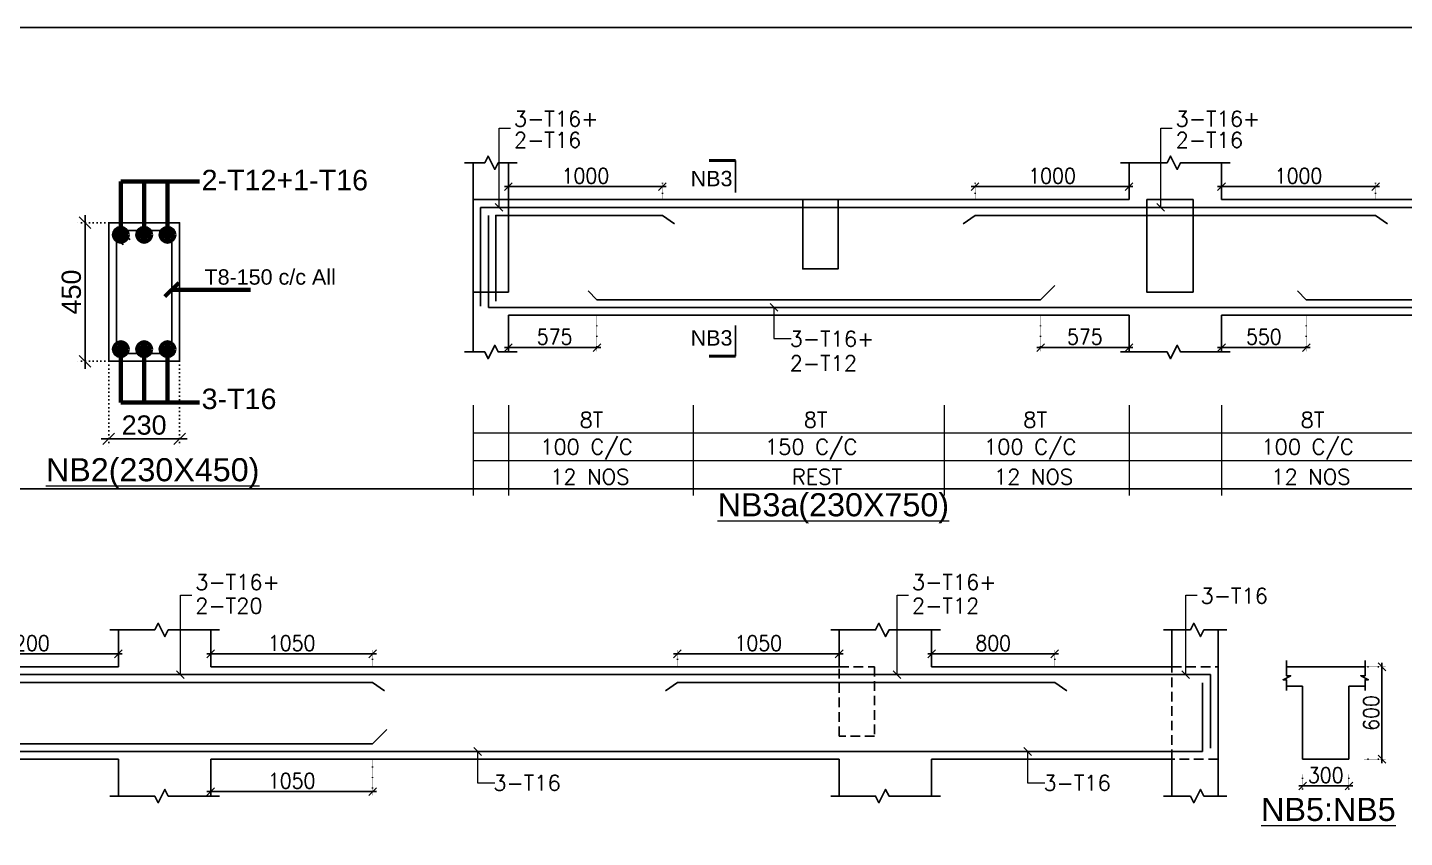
# Model space of a CAD drawing. Header units: millimetres. Extents: x 1911581 to 1943081, y -1641991 to -1597441.
# Drawn here: x 1923394 to 1932334, y -1636591 to -1631330 of the extents above; entities that cross this region are included whole.
import ezdxf

# ---------------------------------------------------------------- set-up
doc = ezdxf.new("R2010")
doc.units = ezdxf.units.MM
doc.header["$MEASUREMENT"] = 0
doc.header["$PDMODE"] = 98
doc.linetypes.add('DOT', pattern=[0.25, 0, -0.25])
doc.linetypes.add('HIDDEN', pattern=[0.375, 0.25, -0.125])
for name, color, linetype in [('DIM', 191, 'Continuous'), ('S- LAY OUT SEC. MARK.', 1, 'Continuous'), ('S-LEDDER', 191, 'Continuous'), ('STEEL', 1, 'Continuous')]:
    doc.layers.add(name, color=color, linetype=linetype)
for name, color, linetype, lineweight in [('LEADER', 191, 'Continuous', 15), ('m-col', 1, 'Continuous', 20), ('s beam steel text', 7, 'Continuous', 18), ('S LS STEEL TEXT', 7, 'Continuous', 15), ('S- STTRUPS', 2, 'Continuous', 15), ('S-BEAM', 150, 'Continuous', 25), ('S-L.S. NO', 1, 'Continuous', 20)]:
    doc.layers.add(name, color=color, linetype=linetype, lineweight=lineweight)
doc.styles.add('areal', font='arial.ttf')
doc.styles.add('COMPLEX', font='arial.ttf')
doc.styles.add('DEEPAK', font='arial.ttf')
doc.styles.add('kalpesh', font='', dxfattribs={"width": 0.75})
doc.styles.add('ROMANS', font='romans.shx')
doc.styles.add('RS', font='romans.shx', dxfattribs={"width": 0.9})
doc.styles.get('kalpesh').set_extended_font_data('Arial Unicode MS')
doc.dimstyles.new('KALPESH PATEL', dxfattribs={"dimtxt": 75, "dimasz": 75, "dimexe": 50, "dimexo": 50, "dimgap": 3, "dimtad": 1, "dimdec": 0, "dimrnd": 0.5, "dimzin": 7, "dimdsep": 46, "dimtxsty": 'kalpesh', "dimblk": 'OBLIQUE', "dimcen": 0, "dimdle": 25, "dimclrd": 8, "dimclre": 8, "dimclrt": 7, "dimadec": 0, "dimazin": 0, "dimtfac": 1, "dimtdec": 0, "dimtofl": 0, "dimtmove": 1, "dimatfit": 0, "dimldrblk": 'OBLIQUE', "dimfxl": 1, "dimtolj": 1, "dimtzin": 0, "dimlwd": -1, "dimlwe": 25, "dimarcsym": 0})
doc.dimstyles.new('KRUNAL-MM', dxfattribs={"dimtxt": 50, "dimasz": 35, "dimexe": 25, "dimexo": 0, "dimgap": 15, "dimtad": 1, "dimdec": 0, "dimzin": 0, "dimdsep": 46, "dimtxsty": 'RS', "dimblk": 'OBLIQUE', "dimcen": 0, "dimdle": 25, "dimclrd": 256, "dimclre": 256, "dimclrt": 7, "dimadec": 0, "dimazin": 0, "dimtfac": 1, "dimtdec": 0, "dimtix": 1, "dimtmove": 0, "dimatfit": 2, "dimfxl": 1, "dimtolj": 1, "dimtzin": 0, "dimlwd": -1, "dimlwe": -1, "dimarcsym": 0})
doc.dimstyles.new('pag', dxfattribs={"dimtxt": 180, "dimasz": 150, "dimexe": 100, "dimexo": 0, "dimgap": 50, "dimtad": 1, "dimdec": 0, "dimzin": 0, "dimdsep": 46, "dimtxsty": 'ROMANS', "dimblk": 'OBLIQUE', "dimcen": 0, "dimdle": 100, "dimclrd": 256, "dimclre": 256, "dimclrt": 256, "dimadec": 0, "dimazin": 0, "dimtfac": 1, "dimtdec": 0, "dimtmove": 2, "dimatfit": 3, "dimfxl": 1, "dimtolj": 1, "dimtzin": 0, "dimlwd": -1, "dimlwe": -1, "dimarcsym": 0})

# ---------------------------------------------------------------- blocks, each defined once
blk = doc.blocks.new('_Oblique')
at = {"color": 0, "linetype": 'ByBlock', "lineweight": -2}
blk.add_line((-0.5, -0.5), (0.5, 0.5), dxfattribs=at)
blk = doc.blocks.new('*D87')
at = {"layer": 'Defpoints', "color": 0, "transparency": 16777216}
for p in [(1929263.5, -1635398.3), (1929263.5, -1635482.6), (1930063.5, -1635584.6)]:
    blk.add_point(p, dxfattribs=at)
at = {"layer": 'DIM', "color": 191, "linetype": 'DOT', "ltscale": 4, "transparency": 16777216}
for p, q in [((1929263.5, -1635382.6), (1929263.5, -1635373.3)), ((1930063.5, -1635484.6), (1930063.5, -1635373.3))]:
    blk.add_line(p, q, dxfattribs=at)
at = {"layer": 'DIM', "ltscale": 4, "transparency": 16777216}
blk.add_line((1930088.5, -1635398.3), (1929238.5, -1635398.3), dxfattribs=at)
at = {"layer": 'DIM', "linetype": 'ByBlock', "transparency": 16777216, "xscale": 50, "yscale": 50, "zscale": 50, "rotation": 180}
blk.add_blockref('_Oblique', (1929263.5, -1635398.3), dxfattribs=at)
at = {"layer": 'DIM', "linetype": 'ByBlock', "transparency": 16777216, "xscale": 50, "yscale": 50, "zscale": 50}
blk.add_blockref('_Oblique', (1930063.5, -1635398.3), dxfattribs=at)
at = {"layer": 'DIM', "color": 7, "transparency": 16777216, "insert": (1929663.5, -1635328.3), "char_height": 100, "attachment_point": 5, "style": 'RS'}
blk.add_mtext('\\A1;800', dxfattribs=at)
blk = doc.blocks.new('*D86')
at = {"layer": 'Defpoints', "color": 0, "transparency": 16777216}
for p in [(1928663.5, -1635398.3), (1928663.5, -1635482.6), (1927613.5, -1635584.6)]:
    blk.add_point(p, dxfattribs=at)
at = {"layer": 'DIM', "color": 191, "linetype": 'DOT', "ltscale": 4, "transparency": 16777216}
for p, q in [((1927613.5, -1635484.6), (1927613.5, -1635373.3)), ((1928663.5, -1635382.6), (1928663.5, -1635373.3))]:
    blk.add_line(p, q, dxfattribs=at)
at = {"layer": 'DIM', "ltscale": 4, "transparency": 16777216}
blk.add_line((1927588.5, -1635398.3), (1928688.5, -1635398.3), dxfattribs=at)
at = {"layer": 'DIM', "linetype": 'ByBlock', "transparency": 16777216, "xscale": 50, "yscale": 50, "zscale": 50, "rotation": 180}
blk.add_blockref('_Oblique', (1927613.5, -1635398.3), dxfattribs=at)
at = {"layer": 'DIM', "linetype": 'ByBlock', "transparency": 16777216, "xscale": 50, "yscale": 50, "zscale": 50}
blk.add_blockref('_Oblique', (1928663.5, -1635398.3), dxfattribs=at)
at = {"layer": 'DIM', "color": 7, "transparency": 16777216, "insert": (1928138.5, -1635328.3), "char_height": 100, "attachment_point": 5, "style": 'RS'}
blk.add_mtext('\\A1;1050', dxfattribs=at)
blk = doc.blocks.new('*D80')
at = {"layer": 'Defpoints', "color": 0, "transparency": 16777216}
for p in [(1931146, -1632363.8), (1931146, -1632448.2), (1932146, -1632550.2)]:
    blk.add_point(p, dxfattribs=at)
at = {"layer": 'DIM', "color": 191, "linetype": 'DOT', "ltscale": 4, "transparency": 16777216}
for p, q in [((1931146, -1632348.2), (1931146, -1632338.8)), ((1932146, -1632450.2), (1932146, -1632338.8))]:
    blk.add_line(p, q, dxfattribs=at)
at = {"layer": 'DIM', "ltscale": 4, "transparency": 16777216}
blk.add_line((1932171, -1632363.8), (1931121, -1632363.8), dxfattribs=at)
at = {"layer": 'DIM', "linetype": 'ByBlock', "transparency": 16777216, "xscale": 50, "yscale": 50, "zscale": 50, "rotation": 180}
blk.add_blockref('_Oblique', (1931146, -1632363.8), dxfattribs=at)
at = {"layer": 'DIM', "linetype": 'ByBlock', "transparency": 16777216, "xscale": 50, "yscale": 50, "zscale": 50}
blk.add_blockref('_Oblique', (1932146, -1632363.8), dxfattribs=at)
at = {"layer": 'DIM', "color": 7, "transparency": 16777216, "insert": (1931646, -1632293.8), "char_height": 100, "attachment_point": 5, "style": 'RS'}
blk.add_mtext('\\A1;1000', dxfattribs=at)
blk = doc.blocks.new('*D79')
at = {"layer": 'Defpoints', "color": 0, "transparency": 16777216}
for p in [(1931696, -1633098.5), (1931146, -1633198.5), (1931696, -1633408.7)]:
    blk.add_point(p, dxfattribs=at)
at = {"layer": 'DIM', "color": 191, "linetype": 'DOT', "ltscale": 4, "transparency": 16777216}
for p, q in [((1931696, -1633198.5), (1931696, -1633433.7)), ((1931146, -1633298.5), (1931146, -1633433.7))]:
    blk.add_line(p, q, dxfattribs=at)
at = {"layer": 'DIM', "ltscale": 4, "transparency": 16777216}
blk.add_line((1931121, -1633408.7), (1931721, -1633408.7), dxfattribs=at)
at = {"layer": 'DIM', "linetype": 'ByBlock', "transparency": 16777216, "xscale": 50, "yscale": 50, "zscale": 50, "rotation": 180}
blk.add_blockref('_Oblique', (1931146, -1633408.7), dxfattribs=at)
at = {"layer": 'DIM', "linetype": 'ByBlock', "transparency": 16777216, "xscale": 50, "yscale": 50, "zscale": 50}
blk.add_blockref('_Oblique', (1931696, -1633408.7), dxfattribs=at)
at = {"layer": 'DIM', "color": 7, "transparency": 16777216, "insert": (1931421, -1633338.7), "char_height": 100, "attachment_point": 5, "style": 'RS'}
blk.add_mtext('\\A1;550', dxfattribs=at)
blk = doc.blocks.new('*D77')
at = {"layer": 'Defpoints', "color": 0, "transparency": 16777216}
for p in [(1930546, -1632363.8), (1930546, -1632448.2), (1929546, -1632550.2)]:
    blk.add_point(p, dxfattribs=at)
at = {"layer": 'DIM', "color": 191, "linetype": 'DOT', "ltscale": 4, "transparency": 16777216}
for p, q in [((1929546, -1632450.2), (1929546, -1632338.8)), ((1930546, -1632348.2), (1930546, -1632338.8))]:
    blk.add_line(p, q, dxfattribs=at)
at = {"layer": 'DIM', "ltscale": 4, "transparency": 16777216}
blk.add_line((1929521, -1632363.8), (1930571, -1632363.8), dxfattribs=at)
at = {"layer": 'DIM', "linetype": 'ByBlock', "transparency": 16777216, "xscale": 50, "yscale": 50, "zscale": 50, "rotation": 180}
blk.add_blockref('_Oblique', (1929546, -1632363.8), dxfattribs=at)
at = {"layer": 'DIM', "linetype": 'ByBlock', "transparency": 16777216, "xscale": 50, "yscale": 50, "zscale": 50}
blk.add_blockref('_Oblique', (1930546, -1632363.8), dxfattribs=at)
at = {"layer": 'DIM', "color": 7, "transparency": 16777216, "insert": (1930046, -1632293.8), "char_height": 100, "attachment_point": 5, "style": 'RS'}
blk.add_mtext('\\A1;1000', dxfattribs=at)
blk = doc.blocks.new('*D76')
at = {"layer": 'Defpoints', "color": 0, "transparency": 16777216}
for p in [(1926515.9, -1632363.8), (1926515.9, -1632448.2), (1927515.9, -1632550.2)]:
    blk.add_point(p, dxfattribs=at)
at = {"layer": 'DIM', "color": 191, "linetype": 'DOT', "ltscale": 4, "transparency": 16777216}
for p, q in [((1926515.9, -1632348.2), (1926515.9, -1632338.8)), ((1927515.9, -1632450.2), (1927515.9, -1632338.8))]:
    blk.add_line(p, q, dxfattribs=at)
at = {"layer": 'DIM', "ltscale": 4, "transparency": 16777216}
blk.add_line((1927540.9, -1632363.8), (1926490.9, -1632363.8), dxfattribs=at)
at = {"layer": 'DIM', "linetype": 'ByBlock', "transparency": 16777216, "xscale": 50, "yscale": 50, "zscale": 50, "rotation": 180}
blk.add_blockref('_Oblique', (1926515.9, -1632363.8), dxfattribs=at)
at = {"layer": 'DIM', "linetype": 'ByBlock', "transparency": 16777216, "xscale": 50, "yscale": 50, "zscale": 50}
blk.add_blockref('_Oblique', (1927515.9, -1632363.8), dxfattribs=at)
at = {"layer": 'DIM', "color": 7, "transparency": 16777216, "insert": (1927015.9, -1632293.8), "char_height": 100, "attachment_point": 5, "style": 'RS'}
blk.add_mtext('\\A1;1000', dxfattribs=at)
blk = doc.blocks.new('*D75')
at = {"layer": 'Defpoints', "color": 0, "transparency": 16777216}
for p in [(1927090.9, -1633098.5), (1926515.9, -1633198.5), (1927090.9, -1633408.7)]:
    blk.add_point(p, dxfattribs=at)
at = {"layer": 'DIM', "color": 191, "linetype": 'DOT', "ltscale": 4, "transparency": 16777216}
for p, q in [((1927090.9, -1633198.5), (1927090.9, -1633433.7)), ((1926515.9, -1633298.5), (1926515.9, -1633433.7))]:
    blk.add_line(p, q, dxfattribs=at)
at = {"layer": 'DIM', "ltscale": 4, "transparency": 16777216}
blk.add_line((1926490.9, -1633408.7), (1927115.9, -1633408.7), dxfattribs=at)
at = {"layer": 'DIM', "linetype": 'ByBlock', "transparency": 16777216, "xscale": 50, "yscale": 50, "zscale": 50, "rotation": 180}
blk.add_blockref('_Oblique', (1926515.9, -1633408.7), dxfattribs=at)
at = {"layer": 'DIM', "linetype": 'ByBlock', "transparency": 16777216, "xscale": 50, "yscale": 50, "zscale": 50}
blk.add_blockref('_Oblique', (1927090.9, -1633408.7), dxfattribs=at)
at = {"layer": 'DIM', "color": 7, "transparency": 16777216, "insert": (1926815.9, -1633338.7), "char_height": 100, "attachment_point": 5, "style": 'RS'}
blk.add_mtext('\\A1;575', dxfattribs=at)
blk = doc.blocks.new('*D74')
at = {"layer": 'Defpoints', "color": 0, "transparency": 16777216}
for p in [(1929971, -1633098.5), (1930546, -1633198.5), (1930546, -1633408.7)]:
    blk.add_point(p, dxfattribs=at)
at = {"layer": 'DIM', "color": 191, "linetype": 'DOT', "ltscale": 4, "transparency": 16777216}
for p, q in [((1929971, -1633198.5), (1929971, -1633433.7)), ((1930546, -1633298.5), (1930546, -1633433.7))]:
    blk.add_line(p, q, dxfattribs=at)
at = {"layer": 'DIM', "ltscale": 4, "transparency": 16777216}
blk.add_line((1929946, -1633408.7), (1930571, -1633408.7), dxfattribs=at)
at = {"layer": 'DIM', "linetype": 'ByBlock', "transparency": 16777216, "xscale": 50, "yscale": 50, "zscale": 50, "rotation": 180}
blk.add_blockref('_Oblique', (1929971, -1633408.7), dxfattribs=at)
at = {"layer": 'DIM', "linetype": 'ByBlock', "transparency": 16777216, "xscale": 50, "yscale": 50, "zscale": 50}
blk.add_blockref('_Oblique', (1930546, -1633408.7), dxfattribs=at)
at = {"layer": 'DIM', "color": 7, "transparency": 16777216, "insert": (1930258.5, -1633338.7), "char_height": 100, "attachment_point": 5, "style": 'RS'}
blk.add_mtext('\\A1;575', dxfattribs=at)
blk = doc.blocks.new('*D68')
at = {"layer": 'Defpoints', "color": 0, "transparency": 16777216}
for p in [(1925633.5, -1635982.6), (1924583.5, -1636082.6), (1924583.5, -1636292.9)]:
    blk.add_point(p, dxfattribs=at)
at = {"layer": 'DIM', "color": 191, "linetype": 'DOT', "ltscale": 4, "transparency": 16777216}
for p, q in [((1925633.5, -1636082.6), (1925633.5, -1636317.9)), ((1924583.5, -1636182.6), (1924583.5, -1636317.9))]:
    blk.add_line(p, q, dxfattribs=at)
at = {"layer": 'DIM', "ltscale": 4, "transparency": 16777216}
blk.add_line((1925658.5, -1636292.9), (1924558.5, -1636292.9), dxfattribs=at)
at = {"layer": 'DIM', "linetype": 'ByBlock', "transparency": 16777216, "xscale": 50, "yscale": 50, "zscale": 50, "rotation": 180}
blk.add_blockref('_Oblique', (1924583.5, -1636292.9), dxfattribs=at)
at = {"layer": 'DIM', "linetype": 'ByBlock', "transparency": 16777216, "xscale": 50, "yscale": 50, "zscale": 50}
blk.add_blockref('_Oblique', (1925633.5, -1636292.9), dxfattribs=at)
at = {"layer": 'DIM', "color": 7, "transparency": 16777216, "insert": (1925108.5, -1636222.9), "char_height": 100, "attachment_point": 5, "style": 'RS'}
blk.add_mtext('\\A1;1050', dxfattribs=at)
blk = doc.blocks.new('*D61')
at = {"layer": 'Defpoints', "color": 0, "transparency": 16777216}
for p in [(1924583.5, -1635398.3), (1924583.5, -1635482.6), (1925633.5, -1635584.6)]:
    blk.add_point(p, dxfattribs=at)
at = {"layer": 'DIM', "color": 191, "linetype": 'DOT', "ltscale": 4, "transparency": 16777216}
for p, q in [((1924583.5, -1635382.6), (1924583.5, -1635373.3)), ((1925633.5, -1635484.6), (1925633.5, -1635373.3))]:
    blk.add_line(p, q, dxfattribs=at)
at = {"layer": 'DIM', "ltscale": 4, "transparency": 16777216}
blk.add_line((1925658.5, -1635398.3), (1924558.5, -1635398.3), dxfattribs=at)
at = {"layer": 'DIM', "linetype": 'ByBlock', "transparency": 16777216, "xscale": 50, "yscale": 50, "zscale": 50, "rotation": 180}
blk.add_blockref('_Oblique', (1924583.5, -1635398.3), dxfattribs=at)
at = {"layer": 'DIM', "linetype": 'ByBlock', "transparency": 16777216, "xscale": 50, "yscale": 50, "zscale": 50}
blk.add_blockref('_Oblique', (1925633.5, -1635398.3), dxfattribs=at)
at = {"layer": 'DIM', "color": 7, "transparency": 16777216, "insert": (1925108.5, -1635328.3), "char_height": 100, "attachment_point": 5, "style": 'RS'}
blk.add_mtext('\\A1;1050', dxfattribs=at)
blk = doc.blocks.new('*D60')
at = {"layer": 'Defpoints', "color": 0, "transparency": 16777216}
for p in [(1923983.5, -1635398.3), (1923983.5, -1635482.6), (1922783.5, -1635584.6)]:
    blk.add_point(p, dxfattribs=at)
at = {"layer": 'DIM', "color": 191, "linetype": 'DOT', "ltscale": 4, "transparency": 16777216}
for p, q in [((1922783.5, -1635484.6), (1922783.5, -1635373.3)), ((1923983.5, -1635382.6), (1923983.5, -1635373.3))]:
    blk.add_line(p, q, dxfattribs=at)
at = {"layer": 'DIM', "ltscale": 4, "transparency": 16777216}
blk.add_line((1922758.5, -1635398.3), (1924008.5, -1635398.3), dxfattribs=at)
at = {"layer": 'DIM', "linetype": 'ByBlock', "transparency": 16777216, "xscale": 50, "yscale": 50, "zscale": 50, "rotation": 180}
blk.add_blockref('_Oblique', (1922783.5, -1635398.3), dxfattribs=at)
at = {"layer": 'DIM', "linetype": 'ByBlock', "transparency": 16777216, "xscale": 50, "yscale": 50, "zscale": 50}
blk.add_blockref('_Oblique', (1923983.5, -1635398.3), dxfattribs=at)
at = {"layer": 'DIM', "color": 7, "transparency": 16777216, "insert": (1923383.5, -1635328.3), "char_height": 100, "attachment_point": 5, "style": 'RS'}
blk.add_mtext('\\A1;1200', dxfattribs=at)
blk = doc.blocks.new('*D57')
at = {"layer": 'Defpoints', "color": 0, "transparency": 16777216}
for p in [(1931972.9, -1635482.6), (1932187.5, -1635482.6), (1931972.9, -1636082.4)]:
    blk.add_point(p, dxfattribs=at)
at = {"layer": 'DIM', "ltscale": 4, "transparency": 16777216}
blk.add_line((1932187.5, -1636107.4), (1932187.5, -1635457.6), dxfattribs=at)
at = {"layer": 'DIM', "color": 191, "linetype": 'DOT', "ltscale": 4, "transparency": 16777216}
for p, q in [((1932072.9, -1635482.6), (1932212.5, -1635482.6)), ((1932072.9, -1636082.4), (1932212.5, -1636082.4))]:
    blk.add_line(p, q, dxfattribs=at)
at = {"layer": 'DIM', "linetype": 'ByBlock', "transparency": 16777216, "xscale": 50, "yscale": 50, "zscale": 50}
for p, rotation in [((1932187.5, -1635482.6), 90), ((1932187.5, -1636082.4), 270)]:
    blk.add_blockref('_Oblique', p, dxfattribs=dict(at, rotation=rotation))
at = {"layer": 'DIM', "color": 7, "transparency": 16777216, "insert": (1932117.5, -1635782.5), "char_height": 100, "attachment_point": 5, "rotation": 90, "style": 'RS'}
blk.add_mtext('\\A1;600', dxfattribs=at)
blk = doc.blocks.new('*D56')
at = {"layer": 'Defpoints', "color": 0, "transparency": 16777216}
for p in [(1931672.9, -1636082.6), (1931972.9, -1636082.6), (1931672.9, -1636255.9)]:
    blk.add_point(p, dxfattribs=at)
at = {"layer": 'DIM', "color": 191, "linetype": 'DOT', "ltscale": 4, "transparency": 16777216}
for p, q in [((1931672.9, -1636182.6), (1931672.9, -1636280.9)), ((1931972.9, -1636182.6), (1931972.9, -1636280.9))]:
    blk.add_line(p, q, dxfattribs=at)
at = {"layer": 'DIM', "ltscale": 4, "transparency": 16777216}
blk.add_line((1931997.9, -1636255.9), (1931647.9, -1636255.9), dxfattribs=at)
at = {"layer": 'DIM', "linetype": 'ByBlock', "transparency": 16777216, "xscale": 50, "yscale": 50, "zscale": 50, "rotation": 180}
blk.add_blockref('_Oblique', (1931672.9, -1636255.9), dxfattribs=at)
at = {"layer": 'DIM', "linetype": 'ByBlock', "transparency": 16777216, "xscale": 50, "yscale": 50, "zscale": 50}
blk.add_blockref('_Oblique', (1931972.9, -1636255.9), dxfattribs=at)
at = {"layer": 'DIM', "color": 7, "transparency": 16777216, "insert": (1931822.9, -1636185.9), "char_height": 100, "attachment_point": 5, "style": 'RS'}
blk.add_mtext('\\A1;300', dxfattribs=at)
blk = doc.blocks.new('*D55')
at = {"layer": 'Defpoints', "color": 0, "transparency": 16777216}
for p in [(1923920.6, -1633498.2), (1924380.6, -1633498.2), (1923920.6, -1634001.8)]:
    blk.add_point(p, dxfattribs=at)
at = {"layer": 'DIM', "linetype": 'DOT', "ltscale": 100, "transparency": 16777216}
for p, q in [((1923920.6, -1633498.2), (1923920.6, -1634051.8)), ((1924380.6, -1633498.2), (1924380.6, -1634051.8))]:
    blk.add_line(p, q, dxfattribs=at)
at = {"layer": 'DIM', "ltscale": 100, "transparency": 16777216}
blk.add_line((1924430.6, -1634001.8), (1923870.6, -1634001.8), dxfattribs=at)
at = {"layer": 'DIM', "linetype": 'ByBlock', "transparency": 16777216, "xscale": 75, "yscale": 75, "zscale": 75, "rotation": 180}
blk.add_blockref('_Oblique', (1923920.6, -1634001.8), dxfattribs=at)
at = {"layer": 'DIM', "linetype": 'ByBlock', "transparency": 16777216, "xscale": 75, "yscale": 75, "zscale": 75}
blk.add_blockref('_Oblique', (1924380.6, -1634001.8), dxfattribs=at)
at = {"layer": 'DIM', "color": 7, "transparency": 16777216, "insert": (1924150.6, -1633913), "char_height": 125, "attachment_point": 5, "style": 'DEEPAK'}
blk.add_mtext('\\A1;230', dxfattribs=at)
blk = doc.blocks.new('*D54')
at = {"layer": 'Defpoints', "color": 0, "transparency": 16777216}
for p in [(1923920.6, -1632598.2), (1923767.3, -1633498.2), (1923920.6, -1633498.2)]:
    blk.add_point(p, dxfattribs=at)
at = {"layer": 'DIM', "linetype": 'DOT', "ltscale": 100, "transparency": 16777216}
for p, q in [((1923920.6, -1632598.2), (1923717.3, -1632598.2)), ((1923920.6, -1633498.2), (1923717.3, -1633498.2))]:
    blk.add_line(p, q, dxfattribs=at)
at = {"layer": 'DIM', "ltscale": 100, "transparency": 16777216}
blk.add_line((1923767.3, -1632548.2), (1923767.3, -1633548.2), dxfattribs=at)
at = {"layer": 'DIM', "linetype": 'ByBlock', "transparency": 16777216, "xscale": 75, "yscale": 75, "zscale": 75}
for p, rotation in [((1923767.3, -1632598.2), 90), ((1923767.3, -1633498.2), 270)]:
    blk.add_blockref('_Oblique', p, dxfattribs=dict(at, rotation=rotation))
at = {"layer": 'DIM', "color": 7, "transparency": 16777216, "insert": (1923678.4, -1633048.2), "char_height": 125, "attachment_point": 5, "rotation": 90, "style": 'DEEPAK'}
blk.add_mtext('\\A1;450', dxfattribs=at)

msp = doc.modelspace()

# ---------------------------------------------------------------- hatches: boundary and pattern name
at = {"layer": 'STEEL', "linetype": 'ByBlock'}
h = msp.add_hatch(color=256, dxfattribs=at)
h.dxf.hatch_style = 1
edge = h.paths.add_edge_path()
edge.add_arc((1923998.7, -1632676.3), 28.1, -180, 180, ccw=False)
h = msp.add_hatch(color=256, dxfattribs=at)
h.dxf.hatch_style = 1
edge = h.paths.add_edge_path()
edge.add_arc((1923998.7, -1632676.3), 28.1, 0, 360)
h = msp.add_hatch(color=256, dxfattribs=at)
h.dxf.hatch_style = 1
edge = h.paths.add_edge_path()
edge.add_arc((1924150.6, -1632676.3), 28.1, 0, 360)
h = msp.add_hatch(color=256, dxfattribs=at)
h.dxf.hatch_style = 1
edge = h.paths.add_edge_path()
edge.add_arc((1924150.6, -1632676.3), 28.1, -180, 180, ccw=False)
h = msp.add_hatch(color=256, dxfattribs=at)
h.dxf.hatch_style = 1
edge = h.paths.add_edge_path()
edge.add_arc((1924302.5, -1632676.3), 28.1, 0, 360)
h = msp.add_hatch(color=256, dxfattribs=at)
h.dxf.hatch_style = 1
edge = h.paths.add_edge_path()
edge.add_arc((1924302.5, -1632676.3), 28.1, -180, 180, ccw=False)
h = msp.add_hatch(color=256, dxfattribs=at)
h.dxf.hatch_style = 1
edge = h.paths.add_edge_path()
edge.add_arc((1923998.7, -1633420), 28.1, 180, 540)
h = msp.add_hatch(color=256, dxfattribs=at)
h.dxf.hatch_style = 1
edge = h.paths.add_edge_path()
edge.add_arc((1923998.7, -1633420), 28.1, 0, 360, ccw=False)
h = msp.add_hatch(color=256, dxfattribs=at)
h.dxf.hatch_style = 1
edge = h.paths.add_edge_path()
edge.add_arc((1924150.6, -1633420), 28.1, 0, 360, ccw=False)
h = msp.add_hatch(color=256, dxfattribs=at)
h.dxf.hatch_style = 1
edge = h.paths.add_edge_path()
edge.add_arc((1924150.6, -1633420), 28.1, 180, 540)
h = msp.add_hatch(color=256, dxfattribs=at)
h.dxf.hatch_style = 1
edge = h.paths.add_edge_path()
edge.add_arc((1924302.5, -1633420), 28.1, 0, 360, ccw=False)
h = msp.add_hatch(color=256, dxfattribs=at)
h.dxf.hatch_style = 1
edge = h.paths.add_edge_path()
edge.add_arc((1924302.5, -1633420), 28.1, 180, 540)

# ---------------------------------------------------------------- linework, layer by layer
at = {"layer": 'Defpoints', "color": 251}
msp.add_line((1937910.5, -1634326.7), (1912291.4, -1634326.7), dxfattribs=at)
msp.add_lwpolyline([(1939533, -1631330.3), (1939533, -1635124.7), (1934985.6, -1635124.7), (1934985.6, -1640816.4), (1912291.4, -1640816.4), (1912291.4, -1631330.3)], close=True, dxfattribs=at)
at = {"layer": 'm-col', "lineweight": 25}
for p, q in [((1926285.9, -1632448.2), (1926285.9, -1632208.6)), ((1926515.9, -1632208.6), (1926515.9, -1632448.2)), ((1930546, -1632208.6), (1930546, -1632448.2)), ((1931146, -1632448.2), (1931146, -1632208.6)), ((1926285.9, -1632448.2), (1926285.9, -1633198.2)), ((1926285.9, -1633198.2), (1926285.9, -1633437.7)), ((1926515.9, -1633437.7), (1926515.9, -1633198.2)), ((1930546, -1633437.7), (1930546, -1633198.2)), ((1931146, -1633198.2), (1931146, -1633437.7)), ((1923983.5, -1635243.1), (1923983.5, -1635482.6)), ((1924583.5, -1635482.6), (1924583.5, -1635243.1)), ((1928663.5, -1635243.1), (1928663.5, -1635482.6)), ((1929263.5, -1635482.6), (1929263.5, -1635243.1)), ((1930823.5, -1635243.1), (1930823.5, -1635482.6)), ((1931123.5, -1635482.6), (1931123.5, -1635243.1)), ((1931123.5, -1635482.6), (1931123.5, -1636082.6)), ((1923983.5, -1636322.2), (1923983.5, -1636082.6)), ((1924583.5, -1636082.6), (1924583.5, -1636322.2)), ((1928663.5, -1636322.2), (1928663.5, -1636082.6)), ((1929263.5, -1636082.6), (1929263.5, -1636322.2)), ((1930823.5, -1636322.2), (1930823.5, -1636082.6)), ((1931123.5, -1636082.6), (1931123.5, -1636322.2))]:
    msp.add_line(p, q, dxfattribs=at)
for points in [[(1926231.1, -1632208.6), (1926361.9, -1632208.6), (1926384.1, -1632165), (1926427.2, -1632252.2), (1926449.4, -1632208.6), (1926573, -1632208.6)], [(1930491.2, -1632208.6), (1930793, -1632208.6), (1930815.2, -1632165), (1930858.3, -1632252.2), (1930880.5, -1632208.6), (1931203.1, -1632208.6)], [(1926231.1, -1633437.7), (1926361.9, -1633437.7), (1926384.1, -1633481.3), (1926427.2, -1633394.2), (1926449.4, -1633437.7), (1926573, -1633437.7)], [(1930491.2, -1633437.7), (1930793, -1633437.7), (1930815.2, -1633481.3), (1930858.3, -1633394.2), (1930880.5, -1633437.7), (1931203.1, -1633437.7)], [(1923928.8, -1635243.1), (1924219.7, -1635243.1), (1924241.9, -1635199.5), (1924285, -1635286.6), (1924307.2, -1635243.1), (1924640.6, -1635243.1)], [(1928608.8, -1635243.1), (1928899.7, -1635243.1), (1928921.9, -1635199.5), (1928965, -1635286.6), (1928987.2, -1635243.1), (1929320.6, -1635243.1)], [(1930768.8, -1635243.1), (1930944, -1635243.1), (1930966.2, -1635199.5), (1931009.3, -1635286.6), (1931031.5, -1635243.1), (1931180.6, -1635243.1)], [(1923928.8, -1636322.2), (1924219.7, -1636322.2), (1924241.9, -1636365.8), (1924285, -1636278.6), (1924307.2, -1636322.2), (1924640.6, -1636322.2)], [(1928608.8, -1636322.2), (1928899.7, -1636322.2), (1928921.9, -1636365.8), (1928965, -1636278.6), (1928987.2, -1636322.2), (1929320.6, -1636322.2)], [(1930768.8, -1636322.2), (1930944, -1636322.2), (1930966.2, -1636365.8), (1931009.3, -1636278.6), (1931031.5, -1636322.2), (1931180.6, -1636322.2)]]:
    msp.add_lwpolyline(points, dxfattribs=at)
at = {"layer": 'S- LAY OUT SEC. MARK.', "ltscale": 50}
for p, q in [((1927991.3, -1632193.3), (1927991.3, -1632401.1)), ((1927991.3, -1633464.3), (1927991.3, -1633265.5))]:
    msp.add_line(p, q, dxfattribs=at)
at = {"layer": 'S- LAY OUT SEC. MARK.', "ltscale": 50, "const_width": 19.2}
for points in [[(1927991.3, -1632193.3), (1927817.9, -1632193.3)], [(1927991.3, -1633464.3), (1927817.9, -1633464.3)]]:
    msp.add_lwpolyline(points, dxfattribs=at)
at = {"layer": 'S- STTRUPS', "ltscale": 50}
for p, q in [((1926285.9, -1633783.8), (1926285.9, -1634369.5)), ((1926515.9, -1633783.8), (1926515.9, -1634369.5)), ((1927715.9, -1633783.8), (1927715.9, -1634369.5)), ((1929346, -1633783.8), (1929346, -1634369.5)), ((1930546, -1633783.8), (1930546, -1634369.5)), ((1931146, -1633783.8), (1931146, -1634369.5)), ((1935405.6, -1633964.8), (1926285.9, -1633964.8)), ((1935405.6, -1634145.7), (1926285.9, -1634145.7)), ((1935405.6, -1634326.7), (1926285.9, -1634326.7))]:
    msp.add_line(p, q, dxfattribs=at)
at = {"layer": 'S-BEAM'}
for p, q in [((1930546, -1632448.2), (1926515.9, -1632448.2)), ((1934955.9, -1632448.2), (1931146, -1632448.2)), ((1926515.9, -1633198.2), (1930546, -1633198.2)), ((1931146, -1633198.2), (1934955.9, -1633198.2)), ((1923983.5, -1635482.6), (1919448.5, -1635482.6)), ((1928663.5, -1635482.6), (1924583.5, -1635482.6)), ((1930823.5, -1635482.6), (1929263.5, -1635482.6)), ((1919448.5, -1636082.6), (1923983.5, -1636082.6)), ((1924583.5, -1636082.6), (1928663.5, -1636082.6)), ((1929263.5, -1636082.6), (1930823.5, -1636082.6))]:
    msp.add_line(p, q, dxfattribs=at)
at = {"layer": 'S-BEAM', "ltscale": 350}
for p, q in [((1931672.9, -1635482.6), (1931567.7, -1635482.6)), ((1931972.9, -1635482.6), (1931672.9, -1635482.6)), ((1931972.9, -1635482.6), (1932078.1, -1635482.6)), ((1931672.9, -1635607.7), (1931567.7, -1635607.7)), ((1931672.9, -1635607.7), (1931672.9, -1636082.6)), ((1931972.9, -1635607.7), (1932078.1, -1635607.7)), ((1931972.9, -1636082.6), (1931972.9, -1635607.7)), ((1931672.9, -1636082.6), (1931972.9, -1636082.6))]:
    msp.add_line(p, q, dxfattribs=at)
at = {"layer": 'S-BEAM', "ltscale": 250}
for points in [[(1926285.9, -1632448.2), (1926515.9, -1632448.2), (1926515.9, -1633048.2), (1926285.9, -1633048.2)], [(1928426.5, -1632448.2), (1928656.5, -1632448.2), (1928656.5, -1632898.2), (1928426.5, -1632898.2)], [(1930661, -1632448.2), (1930961, -1632448.2), (1930961, -1633048.2), (1930661, -1633048.2)]]:
    msp.add_lwpolyline(points, close=True, dxfattribs=at)
at = {"layer": 'S-BEAM'}
msp.add_lwpolyline([(1923920.6, -1632598.2), (1924380.6, -1632598.2), (1924380.6, -1633498.2), (1923920.6, -1633498.2)], close=True, dxfattribs=at)
at = {"layer": 'S-BEAM', "ltscale": 350}
for points in [[(1931567.7, -1635637.1), (1931567.7, -1635567.1), (1931545.7, -1635567.1), (1931595.6, -1635540.8), (1931567.7, -1635540.8), (1931567.7, -1635442.3)], [(1932078.1, -1635637.1), (1932078.1, -1635567.1), (1932100.1, -1635567.1), (1932050.3, -1635540.8), (1932078.1, -1635540.8), (1932078.1, -1635442.3)]]:
    msp.add_lwpolyline(points, dxfattribs=at)
at = {"layer": 'S-BEAM', "linetype": 'HIDDEN', "ltscale": 250}
for points in [[(1928663.5, -1635482.6), (1928893.5, -1635482.6), (1928893.5, -1635932.6), (1928663.5, -1635932.6)], [(1930823.5, -1635482.6), (1931123.5, -1635482.6), (1931123.5, -1636082.6), (1930823.5, -1636082.6)]]:
    msp.add_lwpolyline(points, close=True, dxfattribs=at)
at = {"layer": 'STEEL', "lineweight": 25}
for p, q in [((1926333.9, -1632498.2), (1926333.9, -1633140.4)), ((1926333.9, -1632498.2), (1935357.6, -1632498.2)), ((1926385.9, -1632552.1), (1926385.9, -1633148.1)), ((1926385.9, -1633148.1), (1935305.6, -1633148.4)), ((1912811.5, -1635532.6), (1931075.5, -1635532.6)), ((1931075.5, -1635532.6), (1931075.5, -1636010.7)), ((1931023.5, -1635586.6), (1931023.5, -1636032.6)), ((1912863.5, -1636032.6), (1931023.5, -1636032.6))]:
    msp.add_line(p, q, dxfattribs=at)
for points in [[(1927593.2, -1632605), (1927515.9, -1632550.2), (1926433.1, -1632550.2), (1926433.1, -1633107.4)], [(1929468.7, -1632605), (1929546, -1632550.2), (1932146, -1632550.2), (1932223.3, -1632605)], [(1927033.8, -1633041.5), (1927090.9, -1633098.5), (1929971, -1633098.5), (1930063.3, -1633006.2)], [(1931639, -1633041.5), (1931696, -1633098.5), (1934405.9, -1633098.5), (1934498.2, -1633006.2)], [(1922706.2, -1635639.5), (1922783.5, -1635584.6), (1925633.5, -1635584.6), (1925710.8, -1635639.5)], [(1927536.2, -1635639.5), (1927613.5, -1635584.6), (1930063.5, -1635584.6), (1930140.8, -1635639.5)], [(1917956.2, -1635890.3), (1918048.5, -1635982.6), (1925633.5, -1635982.6), (1925725.8, -1635890.3)]]:
    msp.add_lwpolyline(points, dxfattribs=at)
at = {"layer": 'STEEL', "linetype": 'ByBlock'}
msp.add_lwpolyline([(1924014, -1632742.7), (1923977.4, -1632694.6, -0.600629), (1923998.7, -1632648.2), (1924302.5, -1632648.2, -0.414214), (1924330.6, -1632676.3), (1924330.6, -1633420, -0.414214), (1924302.5, -1633448.2), (1923998.7, -1633448.2, -0.414214), (1923970.6, -1633420), (1923970.6, -1632676.3, -0.755938), (1924022.7, -1632661.5), (1924058.7, -1632708.8)], format="xyb", dxfattribs=at)
for centre in [(1923998.7, -1632676.3), (1923998.7, -1632676.3), (1924150.6, -1632676.3), (1924150.6, -1632676.3), (1924302.5, -1632676.3), (1924302.5, -1632676.3), (1923998.7, -1633420), (1923998.7, -1633420), (1924150.6, -1633420), (1924150.6, -1633420), (1924302.5, -1633420), (1924302.5, -1633420)]:
    msp.add_circle(centre, 28.1, dxfattribs=at)

# ---------------------------------------------------------------- texts
at = {"layer": 's beam steel text', "lineweight": 15, "style": 'areal'}
for s, height, p in [('2-T12+1-T16', 133.157, (1924523.9, -1632387.6)), ('T8-150 c/c All', 99.868, (1924542.5, -1633000.5)), ('3-T16', 133.16, (1924523.9, -1633808.7))]:
    msp.add_text(s, height=height, dxfattribs=at).set_placement(p)
at = {"layer": 's beam steel text', "style": 'RS'}
for s, p in [('8T', (1926977.5, -1633928.8)), ('8T', (1928433.5, -1633928.8)), ('8T', (1929859, -1633928.8)), ('8T', (1931659.9, -1633928.8)), ('100 C/C', (1926722.5, -1634103.4)), ('150 C/C', (1928181.6, -1634103.4)), ('100 C/C', (1929603.9, -1634103.4)), ('100 C/C', (1931404.9, -1634103.4)), ('12 NOS', (1926786.9, -1634298.1)), ('REST', (1928356.1, -1634298.1)), ('12 NOS', (1929668.3, -1634298.1)), ('12 NOS', (1931469.3, -1634298.1))]:
    msp.add_text(s, height=100, rotation=360, dxfattribs=at).set_placement(p)
at = {"layer": 'S LS STEEL TEXT', "style": 'RS'}
for s, p in [('3-T16+', (1926551.9, -1631973.1)), ('3-T16+', (1930848.4, -1631973.1)), ('2-T16', (1926551.9, -1632110.9)), ('2-T16', (1930848.4, -1632110.9)), ('3-T16+', (1928342.3, -1633402.4)), ('2-T12', (1928342.3, -1633561.1)), ('3-T16+', (1924482.8, -1634982.5)), ('3-T16+', (1929136.2, -1634982.5)), ('3-T16', (1931010.4, -1635071.3)), ('2-T20', (1924482.8, -1635135.8)), ('2-T12', (1929136.2, -1635135.8)), ('3-T16', (1926418, -1636286.8)), ('3-T16', (1929989.7, -1636286.8))]:
    msp.add_text(s, height=100, rotation=360, dxfattribs=at).set_placement(p)
at = {"layer": 'S-L.S. NO', "style": 'COMPLEX'}
for s, height, rotation, p in [('NB3', 100, 360, (1927699, -1632361.4)), ('NB3', 100, 360, (1927699, -1633396.2)), ('%%UNB2(230X450)', 150, 0, (1923513, -1634277.4)), ('%%UNB3a(230X750)', 150, 0, (1927874.4, -1634505)), ('%%UNB5:NB5', 150, 360, (1931403.5, -1636483.7))]:
    msp.add_text(s, height=height, rotation=rotation, dxfattribs=at).set_placement(p)

# ---------------------------------------------------------------- dimensions: what is measured, and where the dimension line sits
at = {"layer": 'DIM', "ltscale": 4}
for base, p1, p2, angle, override, picture, middle in [((1926515.9, -1632363.8), (1927515.9, -1632550.2), (1926515.9, -1632448.2), 180, {"dimtxt": 100, "dimasz": 50, "dimexe": 25, "dimexo": 100, "dimgap": 20, "dimtxsty": 'RS', "dimdle": 25, "dimclre": 191, "dimclrt": 7, "dimtmove": 0}, '*D76', (1927015.9, -1632293.8)), ((1924583.5, -1635398.3), (1925633.5, -1635584.6), (1924583.5, -1635482.6), 180, {"dimtxt": 100, "dimasz": 50, "dimexe": 25, "dimexo": 100, "dimgap": 20, "dimtxsty": 'RS', "dimdle": 25, "dimclre": 191, "dimclrt": 7, "dimtmove": 0}, '*D61', (1925108.5, -1635328.3)), ((1929263.5, -1635398.3), (1930063.5, -1635584.6), (1929263.5, -1635482.6), 180, {"dimtxt": 100, "dimasz": 50, "dimexe": 25, "dimexo": 100, "dimgap": 20, "dimtxsty": 'RS', "dimdle": 25, "dimclre": 191, "dimclrt": 7, "dimtmove": 0}, '*D87', (1929663.5, -1635328.3)), ((1932187.5, -1635482.6), (1931972.9, -1636082.4), (1931972.9, -1635482.6), 90, {"dimtxt": 100, "dimasz": 50, "dimexe": 25, "dimexo": 100, "dimgap": 20, "dimtxsty": 'RS', "dimdle": 25, "dimclrd": 256, "dimclre": 191, "dimclrt": 7, "dimtmove": 0}, '*D57', (1932117.5, -1635782.5))]:
    dim = msp.add_linear_dim(base=base, p1=p1, p2=p2, angle=angle, dimstyle='pag', override=override, dxfattribs=at)
    dim.commit()
    dim.dimension.update_dxf_attribs({"geometry": picture, "text_midpoint": middle})
for base, p1, p2, picture, middle in [((1930546, -1632363.8), (1929546, -1632550.2), (1930546, -1632448.2), '*D77', (1930046, -1632293.8)), ((1931146, -1632363.8), (1932146, -1632550.2), (1931146, -1632448.2), '*D80', (1931646, -1632293.8)), ((1930546, -1633408.7), (1929971, -1633098.5), (1930546, -1633198.5), '*D74', (1930258.5, -1633338.7)), ((1923983.5, -1635398.3), (1922783.5, -1635584.6), (1923983.5, -1635482.6), '*D60', (1923383.5, -1635328.3)), ((1928663.5, -1635398.3), (1927613.5, -1635584.6), (1928663.5, -1635482.6), '*D86', (1928138.5, -1635328.3)), ((1924583.5, -1636292.9), (1925633.5, -1635982.6), (1924583.5, -1636082.6), '*D68', (1925108.5, -1636222.9))]:
    dim = msp.add_linear_dim(base=base, p1=p1, p2=p2, dimstyle='pag', override={"dimtxt": 100, "dimasz": 50, "dimexe": 25, "dimexo": 100, "dimgap": 20, "dimtxsty": 'RS', "dimdle": 25, "dimclre": 191, "dimclrt": 7, "dimtmove": 0}, dxfattribs=at)
    dim.commit()
    dim.dimension.update_dxf_attribs({"geometry": picture, "text_midpoint": middle})
at = {"layer": 'DIM', "ltscale": 100}
dim = msp.add_linear_dim(base=(1923767.3, -1633498.2), p1=(1923920.6, -1632598.2), p2=(1923920.6, -1633498.2), angle=90, dimstyle='KRUNAL-MM', override={"dimtxt": 125, "dimasz": 75, "dimexe": 50, "dimgap": 25, "dimlfac": 0.5, "dimtxsty": 'DEEPAK', "dimdle": 50}, dxfattribs=at)
dim.commit()
dim.dimension.update_dxf_attribs({"geometry": '*D54', "text_midpoint": (1923678.4, -1633048.2)})
at = {"layer": 'DIM', "ltscale": 4}
for base, p1, p2, picture, middle in [((1927090.9, -1633408.7), (1926515.9, -1633198.5), (1927090.9, -1633098.5), '*D75', (1926815.9, -1633408.7)), ((1931696, -1633408.7), (1931146, -1633198.5), (1931696, -1633098.5), '*D79', (1931421, -1633408.7))]:
    dim = msp.add_linear_dim(base=base, p1=p1, p2=p2, dimstyle='pag', override={"dimtxt": 100, "dimasz": 50, "dimexe": 25, "dimexo": 100, "dimgap": 20, "dimtxsty": 'RS', "dimdle": 25, "dimclre": 191, "dimclrt": 7, "dimtmove": 0}, dxfattribs=at)
    dim.commit()
    dim.dimension.update_dxf_attribs({"geometry": picture, "text_midpoint": middle, "dimtype": 128})
at = {"layer": 'DIM', "ltscale": 100}
dim = msp.add_linear_dim(base=(1923920.6, -1634001.8), p1=(1924380.6, -1633498.2), p2=(1923920.6, -1633498.2), dimstyle='KRUNAL-MM', override={"dimtxt": 125, "dimasz": 75, "dimexe": 50, "dimgap": 25, "dimlfac": 0.5, "dimtxsty": 'DEEPAK', "dimdle": 50}, dxfattribs=at)
dim.commit()
dim.dimension.update_dxf_attribs({"geometry": '*D55', "text_midpoint": (1924150.6, -1633913)})
at = {"layer": 'DIM', "ltscale": 4}
dim = msp.add_linear_dim(base=(1931672.9, -1636255.9), p1=(1931972.9, -1636082.6), p2=(1931672.9, -1636082.6), angle=180, dimstyle='pag', override={"dimtxt": 100, "dimasz": 50, "dimexe": 25, "dimexo": 100, "dimgap": 20, "dimtxsty": 'RS', "dimdle": 25, "dimclrd": 256, "dimclre": 191, "dimclrt": 7, "dimtmove": 0}, dxfattribs=at)
dim.commit()
dim.dimension.update_dxf_attribs({"geometry": '*D56', "text_midpoint": (1931822.9, -1636255.9), "dimtype": 128})

# ---------------------------------------------------------------- leaders
at = {"layer": 'LEADER'}
for points in [[(1926455.2, -1632498.2), (1926455.2, -1631983.5), (1926529.5, -1631983.5)], [(1930751.7, -1632498.2), (1930751.7, -1631983.5), (1930826.1, -1631983.5)], [(1928239.7, -1633148.2), (1928239.7, -1633350.6), (1928352.3, -1633350.6)]]:
    msp.add_leader(points, dimstyle='KALPESH PATEL', override={"dimasz": 50, "dimtad": 0, "dimclrd": 256, "dimfxl": 100, "dimfxlon": 1, "dimtfill": 1, "dimtfillclr": 256, "dimarcsym": 2}, dxfattribs=at)
at = {"layer": 'LEADER', "linetype": 'ByBlock'}
for points in [[(1924386.1, -1635532.6), (1924386.1, -1635018), (1924460.4, -1635018)], [(1929039.5, -1635532.6), (1929039.5, -1635018), (1929113.8, -1635018)], [(1930913.7, -1635532.6), (1930913.7, -1635018), (1930988, -1635018)], [(1926315.4, -1636032.6), (1926315.4, -1636235.1), (1926427.9, -1636235.1)], [(1929887.1, -1636032.6), (1929887.1, -1636235.1), (1929999.7, -1636235.1)]]:
    msp.add_leader(points, dimstyle='KALPESH PATEL', override={"dimasz": 50, "dimtad": 0, "dimclrd": 256, "dimfxl": 100, "dimfxlon": 1, "dimtfill": 1, "dimtfillclr": 256, "dimarcsym": 2}, dxfattribs=at)
at = {"layer": 'S-LEDDER'}
for points, override in [([(1923998.7, -1632676.3), (1923998.7, -1632331), (1924510.5, -1632331)], {"dimscale": 1, "dimtxt": 180, "dimasz": 90, "dimgap": 50, "dimtad": 1, "dimtxsty": 'ROMANS', "dimclrd": 256, "dimldrblk": 'DotBlank', "dimlwd": 65535}), ([(1924150.6, -1632676.3), (1924150.6, -1632331), (1924510.5, -1632331)], {"dimscale": 1, "dimtxt": 180, "dimasz": 90, "dimgap": 50, "dimtad": 1, "dimtxsty": 'ROMANS', "dimclrd": 256, "dimldrblk": 'DotBlank', "dimlwd": 65535}), ([(1924302.5, -1632676.3), (1924302.5, -1632331), (1924510.5, -1632331)], {"dimscale": 1, "dimtxt": 180, "dimasz": 90, "dimgap": 50, "dimtad": 1, "dimtxsty": 'ROMANS', "dimclrd": 256, "dimldrblk": 'DotBlank', "dimlwd": 65535}), ([(1924330.6, -1633033.2), (1924842.1, -1633033.2)], {"dimscale": 1, "dimtxt": 180, "dimasz": 90, "dimgap": 50, "dimtad": 1, "dimtxsty": 'ROMANS', "dimclrd": 256, "dimldrblk": 'Oblique', "dimlwd": 65535}), ([(1923998.7, -1633420), (1923998.7, -1633765.3), (1924510.5, -1633765.3)], {"dimscale": 1, "dimtxt": 180, "dimasz": 90, "dimgap": 50, "dimtad": 1, "dimtxsty": 'ROMANS', "dimclrd": 256, "dimldrblk": 'DotBlank', "dimlwd": 65535}), ([(1924150.6, -1633420), (1924150.6, -1633765.3), (1924510.5, -1633765.3)], {"dimscale": 1, "dimtxt": 180, "dimasz": 90, "dimgap": 50, "dimtad": 1, "dimtxsty": 'ROMANS', "dimclrd": 256, "dimldrblk": 'DotBlank', "dimlwd": 65535}), ([(1924302.5, -1633420), (1924302.5, -1633765.3), (1924510.5, -1633765.3)], {"dimscale": 1, "dimtxt": 180, "dimasz": 90, "dimgap": 50, "dimtad": 1, "dimtxsty": 'ROMANS', "dimclrd": 256, "dimldrblk": 'DotBlank', "dimlwd": 65535})]:
    msp.add_leader(points, dimstyle='pag', override=override, dxfattribs=at)

doc.saveas('drawing.dxf')
